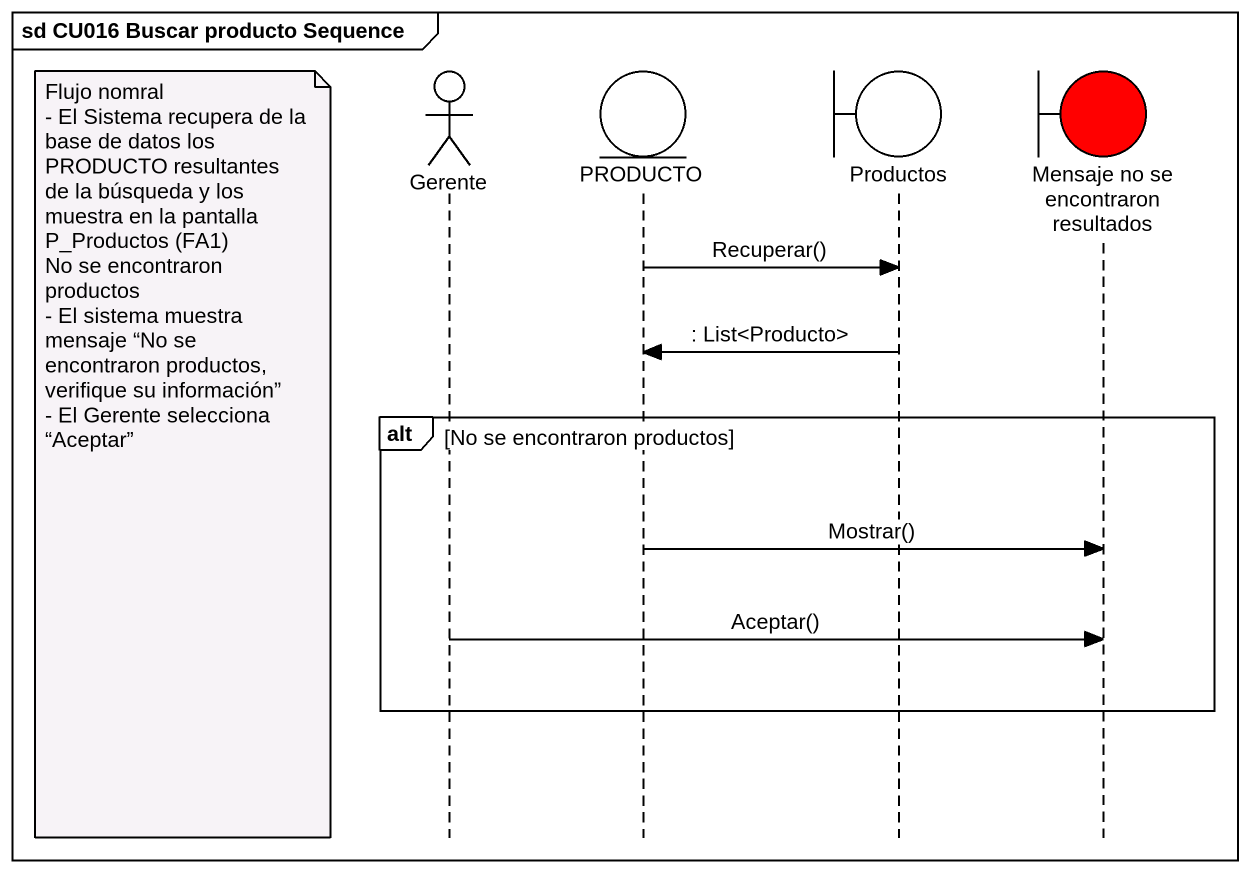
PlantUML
@startuml
mainframe sd CU016 Buscar producto Sequence
hide footbox
actor Gerente
entity PRODUCTO
boundary Productos
boundary "Mensaje no se encontraron resultados" as Mensaje_no_se_encontraron #FF0000

PRODUCTO -> Productos : Recuperar()
Productos -> PRODUCTO : : List<Producto>
alt No se encontraron productos
  note left of Gerente
    Flujo nomral
    - El Sistema recupera de la base de datos los PRODUCTO resultantes de la búsqueda y los muestra en la pantalla P_Productos (FA1)
    No se encontraron productos
    - El sistema muestra mensaje “No se encontraron productos, verifique su información”
    - El Gerente selecciona “Aceptar”
  end note
  PRODUCTO -> Mensaje_no_se_encontraron : Mostrar()
  Gerente -> Mensaje_no_se_encontraron : Aceptar()
end
@enduml
